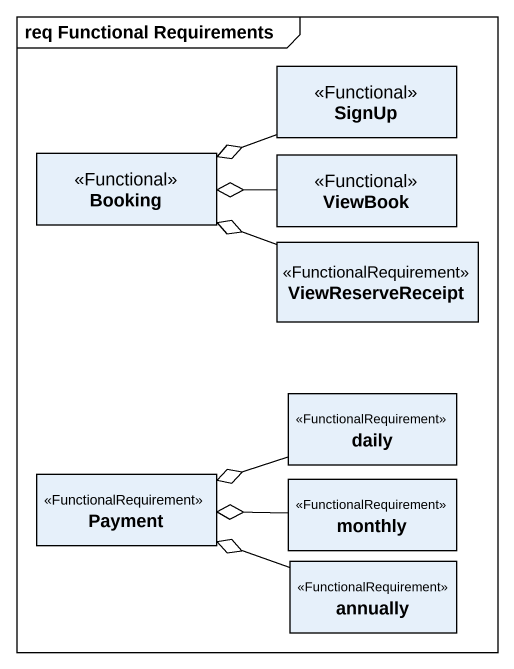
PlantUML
@startuml
mainframe req Functional Requirements
hide circle
hide empty members
class SignUp <<Functional>>
class Booking <<Functional>>
class ViewBook <<Functional>>
class ViewReserveReceipt <<FunctionalRequirement>>
class daily <<FunctionalRequirement>>
class Payment <<FunctionalRequirement>>
class monthly <<FunctionalRequirement>>
class annually <<FunctionalRequirement>>
SignUp -left-o Booking
ViewBook -left-o Booking
ViewReserveReceipt -left-o Booking
daily -left-o Payment
monthly -left-o Payment
annually -left-o Payment
@enduml
